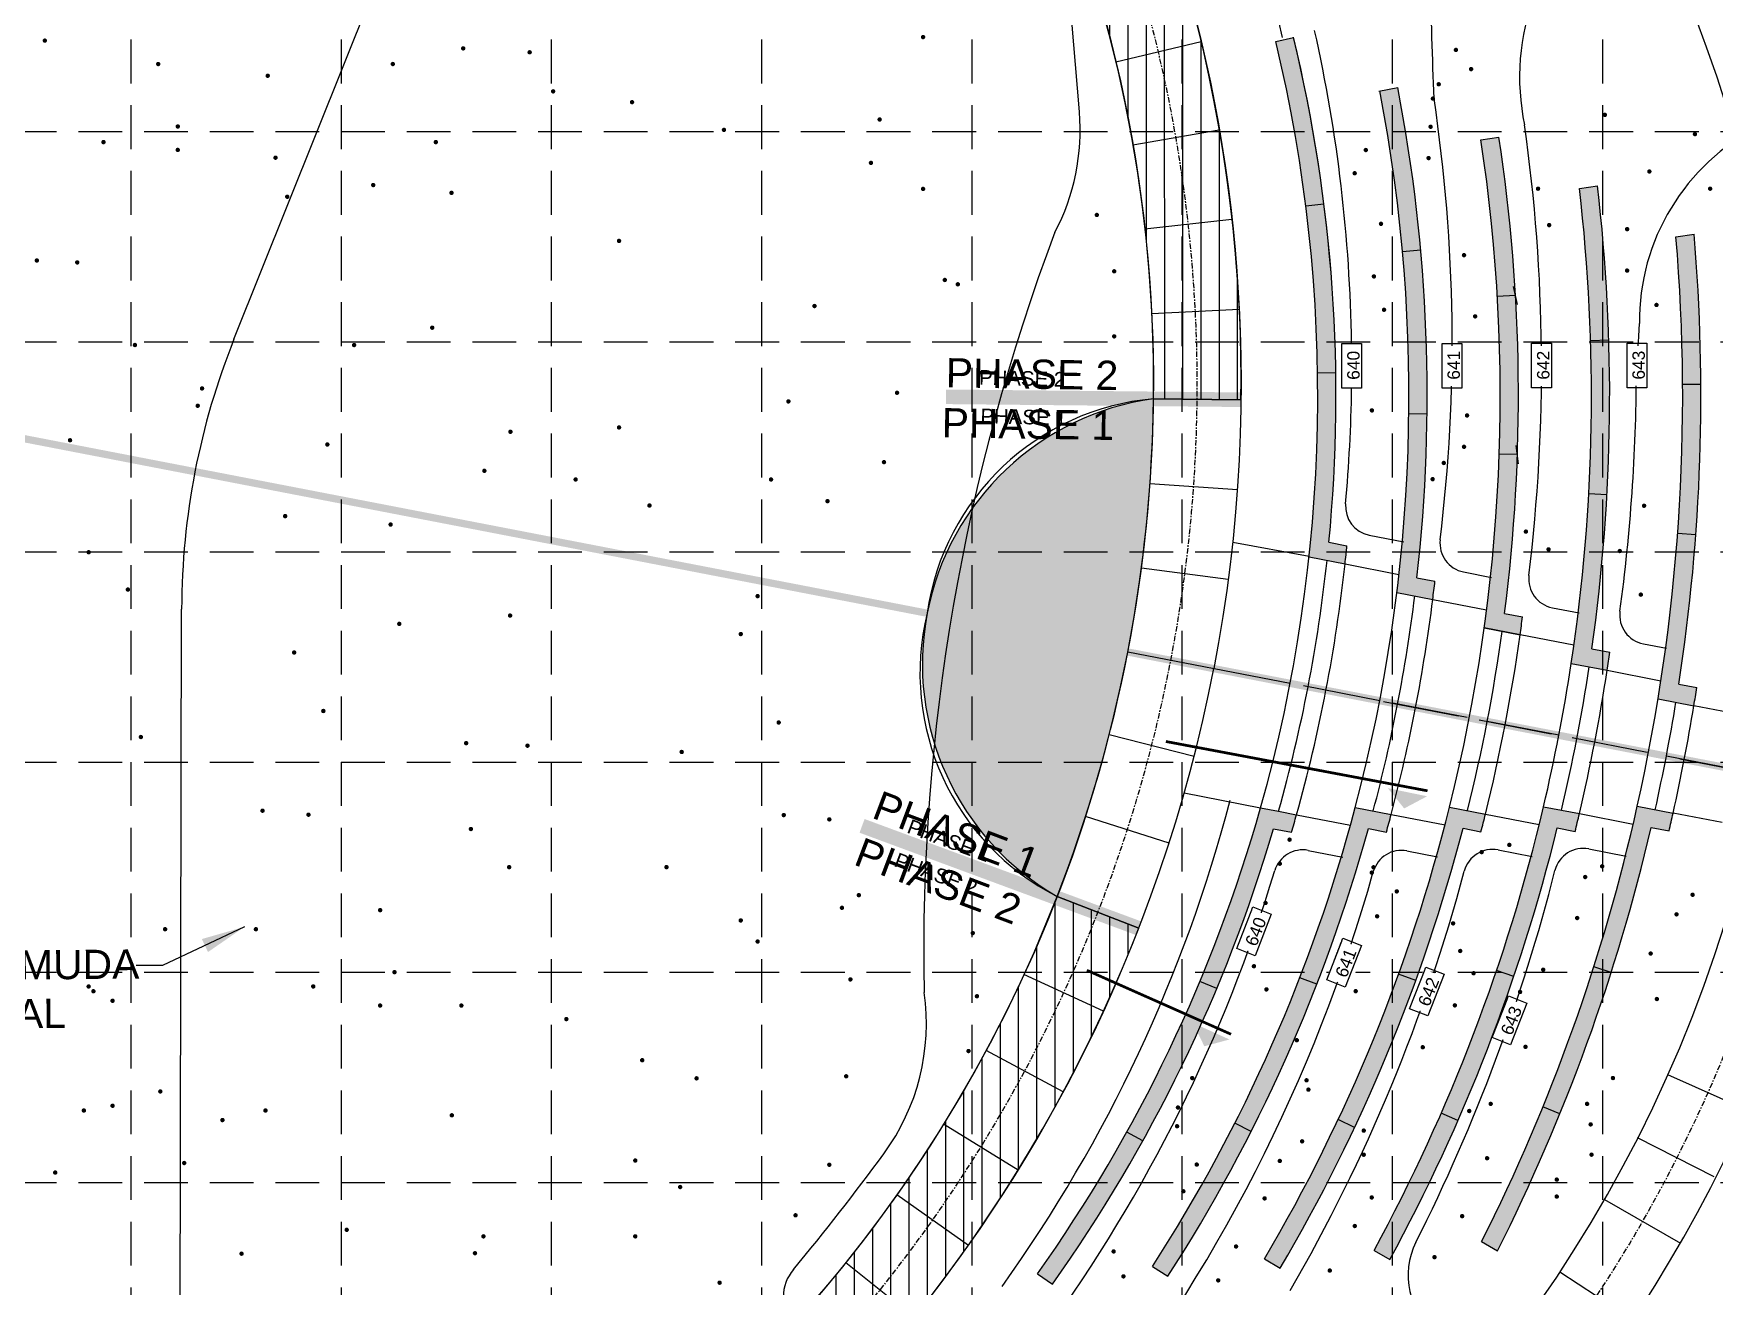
# Model space of a CAD drawing. Header units: inches. Extents: x 2525137 to 2526060, y 7086153 to 7086731.
# Drawn here: x 2525491 to 2525606.2, y 7086463.5 to 7086549.3 of the extents above; entities that cross this region are included whole.
import ezdxf

# ---------------------------------------------------------------- set-up
doc = ezdxf.new("R2010")
doc.units = ezdxf.units.IN
doc.header["$MEASUREMENT"] = 0
for name, pattern in [('ARCHSP(flr1-1)$0$CLUB$0$HIDDEN2', [0.1875, 0.125, -0.0625]), ('CENTERX2', [4, 2.5, -0.5, 0.5, -0.5]), ('HIDDEN', [0.375, 0.25, -0.125])]:
    doc.linetypes.add(name, pattern=pattern)
for name, color, linetype in [('GRID', 254, 'HIDDEN'), ('HS-CJ', 1, 'Continuous'), ('HS-CONTTXT', 14, 'Continuous'), ('HS-DIM10', 7, 'Continuous'), ('hs-phase2', 1, 'HIDDEN'), ('HS-PHASE2HATCH', 14, 'Continuous'), ('HS-PHASELINE', 14, 'Continuous'), ('HS-PHASELRG', 1, 'Continuous'), ('hs-retainwall', 2, 'Continuous'), ('HS-SECTION-CUT', 7, 'Continuous'), ('hs-sidewalk', 3, 'Continuous'), ('HS-WALKCL', 14, 'CENTERX2'), ('HS-WALL', 14, 'Continuous'), ('ls-defpoint', 6, 'Continuous'), ('LS-GRASS', 7, 'Continuous'), ('PC', 35, 'Continuous')]:
    doc.layers.add(name, color=color, linetype=linetype)
doc.layers.add('LS-PLANTCO-8', color=7, linetype='Continuous', lineweight=30)
doc.styles.add('DIM10', font='ARIAL.TTF', dxfattribs={"height": 1})
doc.styles.add('DIM20', font='ARIAL.TTF', dxfattribs={"height": 2})
doc.styles.get("Standard").update_dxf_attribs({"font": 'ARIAL.TTF'})
doc.dimstyles.new('DIM20', dxfattribs={"dimtxt": 2, "dimasz": 3, "dimexe": 0.18, "dimexo": 0.5, "dimgap": 0.8, "dimtad": 1, "dimdec": 0, "dimlfac": 12, "dimzin": 0, "dimdsep": 46, "dimlunit": 4, "dimtxsty": 'DIM20', "dimcen": 0.5, "dimadec": 0, "dimazin": 0, "dimtfac": 1, "dimtdec": 0, "dimtix": 1, "dimtmove": 0, "dimatfit": 3, "dimfxl": 0, "dimtolj": 1, "dimtzin": 0, "dimarcsym": 0})
pattern_1 = [(90, (101.012099572923, 283.4567779321223), (-1.25, 2.220446049250313e-16), [])]

# ---------------------------------------------------------------- blocks, each defined once
blk = doc.blocks.new('GRASS')
at = {"layer": 'LS-GRASS', "const_width": 0.15}
blk.add_lwpolyline([(-0.07500000000004547, 0, 1), (0.07500000000004547, 0, 1)], format="xyb", close=True, dxfattribs=at)
blk = doc.blocks.new('WALLCJ')
at = {"layer": 'hs-retainwall'}
blk.add_line((-0.6172070596367121, -0.09858063235878944), (0.6172070591710508, 0.09858063235878944), dxfattribs=at)

msp = doc.modelspace()

# ---------------------------------------------------------------- hatches: boundary and pattern name
at = {"layer": 'HS-PHASE2HATCH'}
h = msp.add_hatch(dxfattribs=at)
h.set_pattern_fill('ANSI31', scale=10, angle=45, style=0)
h.set_pattern_definition(pattern_1)
edge = h.paths.add_edge_path()
edge.add_line((2525534.896041935, 7086604.847889473), (2525531.239903446, 7086600.091113343))
edge.add_arc((2525473.493210577, 7086525.59303855), 94.25838787741031, -0.8021329156645152, 52.21918201781449, ccw=False)
edge.add_line((2525567.742361467, 7086524.273477382), (2525573.742060636, 7086524.213395076))
edge.add_arc((2525473.609051394, 7086525.647183981), 100.1432738153745, 359.1796467529713, 412.26662234012)
edge.add_arc((2525534.895781877, 7086604.847548832), 0.0004285618295723013, 52.64046901429418, 232.2665827895265, ccw=False)
h = msp.add_hatch(dxfattribs=at)
h.set_pattern_fill('ANSI31', scale=10, angle=45, style=0)
h.set_pattern_definition(pattern_1)
edge = h.paths.add_edge_path()
edge.add_line((2525500.639325573, 7086427.65509746), (2525499.019636272, 7086433.431850379))
edge.add_arc((2525473.066839498, 7086524.223072285), 94.42771645806889, 285.9526581460445, 338.8696713353787)
edge.add_line((2525561.145504966, 7086490.18276787), (2525566.73736236, 7086488.00151589))
edge.add_arc((2525472.965405231, 7086524.338749926), 100.5662693011554, 285.9727971877054, 338.8183314103262, ccw=False)
at = {"layer": 'hs-retainwall'}
h = msp.add_hatch(color=7, dxfattribs=at)
edge = h.paths.add_edge_path()
edge.add_arc((2525570.259305169, 7086506.102796259), 18.34417231893458, 97.88624275671602, 240.2099904464958)
edge.add_arc((2525471.42816049, 7086525.22750468), 96.31892585603514, 338.6637506838086, 359.4324829744886)
edge.add_line((2525567.742361467, 7086524.273477403), (2525567.742361607, 7086524.273477402))
at = {"layer": 'HS-WALL'}
h = msp.add_hatch(color=7, dxfattribs=at)
edge = h.paths.add_edge_path()
edge.add_arc((2525475.11168629, 7086524.49818562), 106.3880679893037, 353.7756695131384, 354.4514958139396)
edge.add_line((2525581.001294555, 7086514.211695841), (2525579.76850044, 7086514.450032162))
edge.add_arc((2525475.116007812, 7086524.49809465), 105.1337613378138, 354.515637491847, 373.4993707605185)
edge.add_line((2525577.345184488, 7086549.039961109), (2525576.125722695, 7086548.765346953))
edge.add_arc((2525475.11168629, 7086524.498185608), 103.8880679892456, -6.1105358300217745, 13.50849291709261, ccw=False)
edge.add_line((2525578.409502477, 7086513.439621442), (2525580.872597972, 7086512.963430719))
h = msp.add_hatch(color=7, dxfattribs=at)
edge = h.paths.add_edge_path()
edge.add_arc((2525475.111686291, 7086524.498185594), 118.8880679855466, 352.0714425337067, 352.6748681808184)
edge.add_line((2525593.029462678, 7086509.339995684), (2525591.799712446, 7086509.577743532))
edge.add_arc((2525475.11168629, 7086524.498185612), 117.6380679887431, 352.713352411379, 368.6604458982318)
edge.add_line((2525591.408453739, 7086542.211935103), (2525590.174066572, 7086542.014778143))
edge.add_arc((2525475.11168629, 7086524.498185609), 116.3880679890415, -7.863767186924576, 8.655997157997888, ccw=False)
edge.add_line((2525590.405262142, 7086508.574186821), (2525592.8632836, 7086508.098977061))
msp.add_hatch(color=7, dxfattribs=at).paths.add_polyline_path([(2525598.164649326, 7086538.858606148), (2525596.926576489, 7086538.683679806, -0.0666287192781441), (2525596.369131628, 7086506.148044738), (2525598.825682813, 7086505.673119227, 0.002499784079027273), (2525599.007729135, 7086506.911070231), (2525597.778905308, 7086507.148638977, 0.06425811892202281)])
h = msp.add_hatch(color=7, dxfattribs=at)
edge = h.paths.add_edge_path()
edge.add_arc((2525475.111686279, 7086524.498185572), 106.3880679893336, 343.6644804758475, 344.3403067764183)
edge.add_line((2525577.550828323, 7086495.781584314), (2525575.087732826, 7086496.257775036))
edge.add_arc((2525475.111686292, 7086524.498185613), 103.888067987546, 324.6074833551594, 344.2265121022219, ccw=False)
edge.add_line((2525559.801597544, 7086464.328844564), (2525560.830932066, 7086463.619418838))
edge.add_arc((2525475.111686289, 7086524.498185614), 105.1380679902882, 324.6172044269918, 343.6001628430137)
edge.add_line((2525575.972188537, 7086494.813636988), (2525577.204986384, 7086494.575299946))
h = msp.add_hatch(color=7, dxfattribs=at)
edge = h.paths.add_edge_path()
edge.add_arc((2525475.111686298, 7086524.498185644), 112.6380679897579, 344.6026234330698, 345.2401269030112)
edge.add_line((2525584.032929183, 7086495.801544569), (2525581.572795996, 7086496.277162588))
edge.add_arc((2525475.111686289, 7086524.498185613), 110.1380679897038, 327.1901555208299, 345.15333320938083, ccw=False)
edge.add_line((2525567.679815489, 7086464.819584114), (2525568.73864318, 7086464.155044878))
edge.add_arc((2525475.111686288, 7086524.498185612), 111.3880679899356, 327.1979745781973, 344.5525224905061)
edge.add_line((2525582.475862901, 7086494.829426438), (2525583.706899459, 7086494.591429904))
h = msp.add_hatch(color=7, dxfattribs=at)
edge = h.paths.add_edge_path()
edge.add_arc((2525475.111686414, 7086524.498185612), 118.8880678698556, 345.4411080829798, 346.0445337310795)
edge.add_line((2525590.490590994, 7086495.826229634), (2525588.032569535, 7086496.301439393))
edge.add_arc((2525475.111686289, 7086524.498185612), 116.3880679899897, 329.4599791140973, 345.9797434597363, ccw=False)
edge.add_line((2525575.353753979, 7086465.356742988), (2525576.425705353, 7086464.713701158))
edge.add_arc((2525475.111686291, 7086524.498185613), 117.638067988749, 329.4555303718456, 345.4026238582217)
edge.add_line((2525588.952481318, 7086494.850446614), (2525590.182231549, 7086494.612698767))
h = msp.add_hatch(color=7, dxfattribs=at)
edge = h.paths.add_edge_path()
edge.add_arc((2525475.292882914, 7086524.463154909), 124.9536637850412, 346.190940450159, 346.7646947748445)
edge.add_line((2525596.927528728, 7086495.854921287), (2525594.470977543, 7086496.329846796))
edge.add_arc((2525475.111686291, 7086524.498185616), 122.6380679889263, 331.4737291976254, 346.7213700942087, ccw=False)
edge.add_line((2525582.861276649, 7086465.930946499), (2525583.944934102, 7086465.307159596))
edge.add_arc((2525475.111686281, 7086524.4981856), 123.8880679912531, 331.4596028299693, 346.1662593440433)
edge.add_line((2525595.406212701, 7086494.87589155), (2525596.634954864, 7086494.638338593))
h = msp.add_hatch(color=7, dxfattribs=at)
edge = h.paths.add_edge_path()
edge.add_arc((2525475.111686277, 7086524.498185535), 131.3880679845628, 346.8770588578772, 347.4224640465874)
edge.add_line((2525603.346731614, 7086495.88704162), (2525600.891162346, 7086496.361777293))
edge.add_arc((2525475.111686289, 7086524.498185611), 128.8880679903033, 333.27325511286995, 347.39073140970544, ccw=False)
edge.add_line((2525590.229553521, 7086466.532586208), (2525591.314565666, 7086465.908019505))
edge.add_arc((2525475.111686372, 7086524.498185772), 130.138067987823, 333.2424934312896, 346.856100251294)
edge.add_line((2525601.840400112, 7086494.905114922), (2525603.068573046, 7086494.667672014))

# ---------------------------------------------------------------- linework, layer by layer
at = {"layer": 'GRID', "color": 252, "linetype": 'HIDDEN', "lineweight": 0, "ltscale": 12}
for p, q in [((2525497.697713565, 7086715.387928879), (2525497.697713565, 7086211.324328709)), ((2525512.097713562, 7086715.387928879), (2525512.097713562, 7086211.324328709)), ((2525526.497713559, 7086715.387928879), (2525526.497713559, 7086211.324328709)), ((2525540.897713556, 7086715.387928879), (2525540.897713556, 7086211.324328709)), ((2525555.297713554, 7086715.387928879), (2525555.297713554, 7086211.324328709)), ((2525569.697713551, 7086715.387928879), (2525569.697713551, 7086211.324328709)), ((2525584.097713548, 7086715.387928879), (2525584.097713548, 7086211.324328709)), ((2525598.497713545, 7086715.387928879), (2525598.497713545, 7086211.324328709)), ((2525152.097713634, 7086542.587928704), (2526044.897713455, 7086542.587928704)), ((2525152.097713634, 7086528.18792869), (2526044.897713455, 7086528.18792869)), ((2525152.097713634, 7086513.787928674), (2526044.897713455, 7086513.787928674)), ((2525152.097713634, 7086499.38792866), (2526044.897713455, 7086499.38792866)), ((2525152.097713634, 7086484.987928646), (2526044.897713455, 7086484.987928646)), ((2525152.097713634, 7086470.587928631), (2526044.897713455, 7086470.587928631))]:
    msp.add_line(p, q, dxfattribs=at)
at = {"layer": 'HS-CJ', "color": 7}
for p, q in [((2525567.742361467, 7086524.273477382), (2525573.742060636, 7086524.213395076)), ((2525577.111047791, 7086504.778628726), (2525565.992784801, 7086506.928124723)), ((2525583.247421504, 7086503.592282375), (2525578.016240652, 7086504.603627611)), ((2525589.244168445, 7086502.432930096), (2525584.152614668, 7086503.417281201)), ((2525595.520168928, 7086501.219589674), (2525590.611069958, 7086502.168666755)), ((2525601.578803304, 7086500.048272684), (2525596.425362608, 7086501.044588399)), ((2525640.436474613, 7086492.535911358), (2525602.883817383, 7086499.795974053)), ((2525561.145504966, 7086490.18276787), (2525566.73736236, 7086488.00151589)), ((2525608.457621181, 7086475.508995425), (2525602.978641524, 7086477.954559148)), ((2525606.149648864, 7086470.970583025), (2525600.916420461, 7086473.631898308)), ((2525598.638037029, 7086469.419165063), (2525603.841676546, 7086466.432170624))]:
    msp.add_line(p, q, dxfattribs=at)
for points in [[(2525571.00772759, 7086548.728602567), (2525565.169252539, 7086547.345776086)], [(2525572.248457148, 7086542.672461097), (2525566.336579397, 7086541.647911708)], [(2525573.118599509, 7086536.553001015), (2525567.155488164, 7086535.888694549)], [(2525573.616894061, 7086530.392700785), (2525567.624540575, 7086530.089881205)], [(2525573.742060636, 7086524.213395075), (2525567.742361467, 7086524.273477404)], [(2525573.493320259, 7086518.038045648), (2525567.508202151, 7086518.460373999)], [(2525572.872927257, 7086511.889553425), (2525566.924071758, 7086512.671293956)], [(2525570.527876991, 7086499.759786438), (2525564.716317318, 7086501.251689309)], [(2525568.811843318, 7086493.823116197), (2525563.100597451, 7086495.662048128)], [(2525566.740927383, 7086488.000048316), (2525561.15117078, 7086490.18055769)], [(2525564.321573528, 7086482.312675231), (2525558.873897362, 7086484.827197927)], [(2525561.563063108, 7086476.782013726), (2525556.277258566, 7086479.621075253)], [(2525558.47472246, 7086471.427847923), (2525553.370732634, 7086474.582097095)], [(2525555.066099732, 7086466.270566616), (2525550.163763506, 7086469.729916198)], [(2525551.349673162, 7086461.330551892), (2525546.667133159, 7086465.082060804)], [(2525595.589689297, 7086464.46764629), (2525600.599961166, 7086461.166559225)]]:
    msp.add_lwpolyline(points, dxfattribs=at)
for centre, radius, start, end in [((2525473.609051395, 7086525.647183981), 100.1432738149089, 359.1796467529675, 52.26662234033069), ((2525473.493210577, 7086525.59303855), 94.25838787741031, 359.1978670843355, 52.21918201781449), ((2525473.066839498, 7086524.223072285), 94.42771645806889, 285.9526581460445, 338.8696713353787), ((2525472.965405231, 7086524.338749926), 100.5662693011554, 285.9727971877054, 338.8183314103262)]:
    msp.add_arc(centre, radius, start, end, dxfattribs=at)
at = {"layer": 'hs-phase2', "color": 7}
msp.add_arc((2527585.138696463, 7086116.566259751, 328.3664251850393), 2005.000000011705, 169.9101631564233, 171.8870403027943, dxfattribs=at)
at = {"layer": 'HS-PHASELINE'}
for points, const_width in [([(2525573.73820622, 7086524.213433675), (2525553.531208367, 7086524.413720269)], 1), ([(2525573.73820622, 7086524.213433675), (2525560.162098541, 7086524.313576972)], 0.5), ([(2525566.737362359, 7086488.00151589), (2525547.785754071, 7086495.015745729)], 1)]:
    msp.add_lwpolyline(points, dxfattribs=dict(at, const_width=const_width))
at = {"layer": 'HS-PHASELRG', "color": 7, "const_width": 0.5}
for points in [[(2525567.742361467, 7086524.273477382), (2525557.638862541, 7086524.37362068)], [(2525561.151170912, 7086490.180557638), (2525551.666869212, 7086493.664627171)]]:
    msp.add_lwpolyline(points, dxfattribs=at)
at = {"layer": 'hs-retainwall', "color": 7}
for p, q in [((2525576.125722695, 7086548.765346953), (2525577.345184487, 7086549.039961109)), ((2525583.191265662, 7086545.362330491), (2525584.483560232, 7086545.595528517)), ((2525596.926568534, 7086538.683678682), (2525598.164635774, 7086538.858604233)), ((2525603.539643524, 7086535.379022588), (2525604.779258726, 7086535.554166847)), ((2525579.768496709, 7086514.450032882), (2525581.001294555, 7086514.21169584)), ((2525578.409520045, 7086513.439618045), (2525580.872597972, 7086512.963430719)), ((2525585.797645802, 7086512.011270279), (2525587.02866911, 7086511.773276308)), ((2525591.79972796, 7086509.577740533), (2525593.029462677, 7086509.339995684)), ((2525590.40525081, 7086508.574189011), (2525592.8632836, 7086508.09897706)), ((2525597.778891858, 7086507.148641577), (2525599.007729135, 7086506.911070231)), ((2525596.369123736, 7086506.148046263), (2525598.825682813, 7086505.673119227)), ((2525603.73854409, 7086504.723314816), (2525604.966727131, 7086504.485869954)), ((2525602.314773119, 7086503.725426677), (2525604.770347178, 7086503.250690072)), ((2525575.087750394, 7086496.257771639), (2525576.319331642, 7086496.019669802)), ((2525576.319331642, 7086496.019669802), (2525577.550828322, 7086495.781584313)), ((2525581.572780827, 7086496.277165521), (2525584.032929183, 7086495.801544569)), ((2525588.032558203, 7086496.301441584), (2525590.490590993, 7086495.826229633)), ((2525594.470969651, 7086496.329848321), (2525596.927528727, 7086495.854921286)), ((2525600.891157555, 7086496.36177822), (2525603.346731614, 7086495.88704162)), ((2525575.972188537, 7086494.813636988), (2525577.204986383, 7086494.575299945)), ((2525582.475876152, 7086494.829423876), (2525583.70689946, 7086494.591429905)), ((2525588.952496831, 7086494.850443616), (2525590.182231549, 7086494.612698767)), ((2525595.406199251, 7086494.87589415), (2525596.634954864, 7086494.638338592)), ((2525601.840390006, 7086494.905116876), (2525603.068573046, 7086494.667672014)), ((2525582.861269686, 7086465.930950507), (2525583.94492224, 7086465.307166425)), ((2525590.229549287, 7086466.532588645), (2525591.314556738, 7086465.908024644)), ((2525567.679815489, 7086464.819584114), (2525568.738654577, 7086464.155037725)), ((2525575.353744096, 7086465.356748917), (2525576.425718876, 7086464.713693046)), ((2525559.801597544, 7086464.328844564), (2525560.830828516, 7086463.619490205))]:
    msp.add_line(p, q, dxfattribs=at)
for points in [[(2525579.42730874, 7086537.622890718), (2525578.187116595, 7086537.466853149)], [(2525586.05302833, 7086534.464143495), (2525584.808041501, 7086534.352305238)], [(2525592.54971939, 7086531.355548192), (2525591.301844923, 7086531.282683146)], [(2525598.941697085, 7086528.290522148), (2525597.692282868, 7086528.252258409)], [(2525605.247521698, 7086525.260473221), (2525603.997543143, 7086525.253151309)], [(2525586.492549003, 7086523.231255668), (2525585.242629861, 7086523.245473191)], [(2525592.680054041, 7086520.449241992), (2525591.430794663, 7086520.492265306)], [(2525598.81280143, 7086517.694693648), (2525597.564687739, 7086517.763339201)], [(2525604.899890283, 7086514.961999574), (2525603.653250791, 7086515.053596389)], [(2525584.420027125, 7086511.004459507), (2525586.880160311, 7086510.528841487)], [(2525592.863283601, 7086508.098977061), (2525590.405262141, 7086508.574186821)], [(2525599.101794515, 7086484.97136178), (2525597.910846795, 7086485.351024169)], [(2525572.08378333, 7086483.872753478), (2525570.930869608, 7086484.35575446)], [(2525578.938690273, 7086484.158937549), (2525577.773540744, 7086484.611625714)], [(2525592.434785545, 7086484.704420132), (2525591.251024458, 7086485.105929394)], [(2525581.52862706, 7086474.35688769), (2525580.397860649, 7086474.889679697)], [(2525588.605019893, 7086474.824081517), (2525587.459900195, 7086475.325280955)], [(2525595.585835393, 7086475.28542164), (2525594.428659105, 7086475.758119259)], [(2525567.012637329, 7086473.427366757), (2525565.920015113, 7086474.034554284)], [(2525574.431326626, 7086474.070903971), (2525573.316758858, 7086474.636800329)]]:
    msp.add_lwpolyline(points, dxfattribs=at)
msp.add_lwpolyline([(2525567.742361607, 7086524.273477402, 0.7154265553796381), (2525561.145504966, 7086490.18276787, 0.09086956988988913), (2525567.742361467, 7086524.273477403)], format="xyb", close=True, dxfattribs=at)
for centre, radius, start, end in [((2525475.11168629, 7086524.498185609), 103.888067988681, 344.2265129412151, 13.50849288833161), ((2525475.11168629, 7086524.498185609), 111.388067988681, 353.5634532493228, 10.9180016323881), ((2525475.11168629, 7086524.498185609), 117.638067988681, 352.7133519024055, 8.655997120747754), ((2525475.11168629, 7086524.498185609), 122.638067988681, 351.3946061875742, 6.642246957750028), ((2525475.11168629, 7086524.498185609), 123.888067988681, 351.949717271137, 6.656373322419173), ((2525475.11168629, 7086524.498185609), 130.138067988681, 351.259875960617, 4.873482525925829), ((2525475.11168629, 7086524.498185609), 106.388067988681, 353.7756695198929, 354.4514955902978), ((2525475.11168629, 7086524.498185609), 105.138067988681, 344.2840882310225, 353.8318880497049), ((2525475.11168629, 7086524.498185609), 106.388067988681, 344.3403069171014, 353.775669360754), ((2525475.11168629, 7086524.498185609), 112.638067988681, 352.8758491322259, 353.5133525633378), ((2525475.11168629, 7086524.498185609), 111.388067988681, 345.1972181989573, 352.9187580778395), ((2525475.11168629, 7086524.498185609), 112.638067988681, 345.2401271774389, 352.8758493473304), ((2525475.11168629, 7086524.498185609), 118.888067988681, 352.0714425037394, 352.6748678845669), ((2525475.11168629, 7086524.498185609), 117.638067988681, 346.0124833126272, 352.1034929777679), ((2525475.111686434, 7086524.498185593), 118.888067844835, 346.0437810978643, 352.0714425037394), ((2525475.11168629, 7086524.498185609), 122.638067988681, 346.7213699312896, 351.3946063498468), ((2525475.11168629, 7086524.498185609), 123.888067988681, 346.7449588922865, 351.3710173701925), ((2525475.11168629, 7086524.498185609), 125.138067988681, 351.3479002262461, 351.920807100625), ((2525475.292882969, 7086524.463154834), 124.9536637140304, 346.7646948146452, 351.3512814801551), ((2525475.11168629, 7086524.498185609), 131.388067988681, 350.693512249591, 351.2389172104209), ((2525475.11168629, 7086524.498185609), 130.138067988681, 347.4067500296218, 350.7092260930961), ((2525475.11168629, 7086524.498185609), 131.388067988681, 347.4224639875484, 350.693512249591), ((2525475.11168629, 7086524.498185609), 106.388067988681, 343.6644806469765, 344.3403067485574), ((2525475.11168629, 7086524.498185609), 112.638067988681, 344.6026237042767, 345.2401268990466), ((2525475.111686411, 7086524.498185593), 118.8880678666001, 345.4411084169429, 346.0437810978643), ((2525475.292882896, 7086524.463154839), 124.9536637866899, 346.190940820114, 346.7646948146452), ((2525475.11168629, 7086524.498185609), 131.388067988681, 346.8770590709059, 347.4224639875484)]:
    msp.add_arc(centre, radius, start, end, dxfattribs=at)
at = {"layer": 'HS-SECTION-CUT', "linetype": 'Continuous', "const_width": 0.1875}
for points in [[(2525568.597035303, 7086500.796941304), (2525586.523069092, 7086497.417292482)], [(2525563.187399998, 7086485.120379928), (2525573.06146791, 7086480.737476868)]]:
    msp.add_lwpolyline(points, dxfattribs=at)
at = {"layer": 'HS-SECTION-CUT', "linetype": 'Continuous'}
for points in [[(2525583.806849939, 7086497.597350671), (2525584.92245887, 7086496.209982317), (2525586.49547125, 7086497.043652693)], [(2525570.452384183, 7086481.513975124), (2525571.233427307, 7086479.914179551), (2525572.951894603, 7086480.379200405)]]:
    msp.add_solid(points, dxfattribs=at)
at = {"layer": 'hs-sidewalk', "color": 7}
for p, q in [((2525573.173488358, 7086514.451901052), (2525578.416559244, 7086513.505738457)), ((2525580.872597972, 7086512.963430718), (2525584.566510202, 7086512.249285961)), ((2525569.851718704, 7086497.270054636), (2525575.08773284, 7086496.257775086))]:
    msp.add_line(p, q, dxfattribs=at)
for points in [[(2525586.880160311, 7086510.528841487), (2525590.569908877, 7086509.815501691)], [(2525596.550049841, 7086507.386213835), (2525592.8632836, 7086508.098977061)], [(2525598.825682813, 7086505.673119228), (2525602.510363822, 7086504.960759143)], [(2525608.110337585, 7086502.604969189), (2525604.770347177, 7086503.25069007)], [(2525577.550828322, 7086495.781584313), (2525581.244740551, 7086495.067439555)], [(2525584.032929183, 7086495.801544569), (2525587.722677749, 7086495.088204774)], [(2525590.490590993, 7086495.826229633), (2525594.175860466, 7086495.107402227)], [(2525596.927528727, 7086495.854921285), (2525600.612209736, 7086495.142561198)], [(2525606.710081068, 7086495.236804516), (2525603.346731614, 7086495.88704162)]]:
    msp.add_lwpolyline(points, dxfattribs=at)
for centre, radius, start, end in [((2525569.238081857, 7086507.179917534), 17.15887432247231, 95.00075691190291, 171.9416186342944), ((2525568.911845267, 7086505.485011159), 17.16026489796121, 166.176016671652, 243.0908611873341), ((2525516.60516981, 7086516.507691726), 100.5871061374649, 266.7338590466312, 335.9462199335538)]:
    msp.add_arc(centre, radius, start, end, dxfattribs=at)
at = {"layer": 'hs-sidewalk', "color": 7, "extrusion": (0, 0, -0.9999999999999999)}
msp.add_ellipse((2525475.111686289, 7086524.498185609), major_axis=(19.08214304585422, 98.70234402878972), ratio=0.9804038595444147, start_param=0.4447130977574008, end_param=1.570796326794897, dxfattribs=at)
at = {"layer": 'hs-sidewalk', "color": 7}
msp.add_ellipse((2525475.111686291, 7086524.498185619), major_axis=(-19.08214305039785, -98.70234402791131), ratio=0.9804038595444147, start_param=0.4447130977574008, end_param=1.570796326794897, dxfattribs=at)
at = {"layer": 'HS-WALKCL', "ltscale": 0.15}
msp.add_open_spline([(2525493.62446866, 7086620.255512765), (2525497.559847418, 7086619.494685236), (2525501.446292443, 7086618.480839838), (2525511.616668609, 7086615.117683136), (2525517.756769735, 7086612.327232528), (2525529.319629745, 7086605.49752937), (2525534.742007531, 7086601.458515975), (2525544.63060737, 7086592.310638241), (2525549.096514328, 7086587.202087581), (2525556.876177322, 7086576.140955814), (2525560.18969498, 7086570.188743226), (2525565.519740213, 7086557.702667676), (2525567.536111084, 7086551.169209465), (2525570.18412137, 7086537.807912149), (2525570.815687401, 7086530.980497371), (2525570.666900176, 7086517.330945851), (2525569.886556698, 7086510.509237755), (2525566.948268295, 7086497.17029436), (2525564.790414775, 7086490.65347746), (2525559.191404678, 7086478.210284565), (2525555.750418201, 7086472.2843025), (2525547.735485619, 7086461.283280117), (2525543.161783941, 7086456.208595189), (2525533.08157295, 7086447.133905429), (2525527.575376394, 7086443.134203115), (2525515.871753012, 7086436.386528956), (2525509.674698767, 7086433.638791715), (2525496.862045888, 7086429.517293431), (2525490.246866848, 7086428.143683704), (2525476.889820412, 7086426.832032987), (2525470.148400713, 7086426.894046557), (2525456.836809176, 7086428.451444787), (2525450.267088288, 7086429.94677964), (2525437.589329216, 7086434.304739466), (2525431.481717804, 7086437.167211981), (2525419.997838267, 7086444.132533463), (2525414.621948033, 7086448.235138707), (2525404.838235848, 7086457.498974604), (2525400.430725012, 7086462.659888071), (2525392.777163345, 7086473.812238938), (2525389.531346513, 7086479.803305376), (2525384.343020356, 7086492.351909359), (2525382.400663199, 7086498.909040667), (2525379.903752431, 7086512.301498911), (2525379.34926764, 7086519.136400898), (2525379.651927369, 7086532.784433569), (2525380.509057594, 7086539.597135796), (2525383.597287257, 7086552.901970535), (2525385.828290893, 7086559.393685618), (2525391.566780461, 7086571.77166116), (2525395.074092101, 7086577.657529428), (2525403.211948529, 7086588.565039739), (2525407.842244983, 7086593.58632891), (2525418.023417973, 7086602.543254084), (2525423.573978232, 7086606.478590889), (2525435.352116976, 7086613.089367166), (2525441.579319929, 7086615.764576196), (2525454.436688189, 7086619.736040127), (2525461.066431818, 7086621.03214869), (2525474.436346732, 7086622.187253496), (2525481.176069458, 7086622.046200758), (2525489.765430782, 7086620.93892759), (2525491.700787696, 7086620.627418373), (2525493.62446866, 7086620.255512765)], degree=3, knots=[0, 0, 0, 0, 0.1257455014337609, 0.1257455014337609, 0.3359514751366628, 0.3359514751366628, 0.5461574488395647, 0.5461574488395647, 0.7563634225424667, 0.7563634225424667, 0.9665693962453686, 0.9665693962453686, 1.176775369948271, 1.176775369948271, 1.386981343651172, 1.386981343651172, 1.597187317354074, 1.597187317354074, 1.807393291056977, 1.807393291056977, 2.017599264759879, 2.017599264759879, 2.227805238462781, 2.227805238462781, 2.438011212165683, 2.438011212165683, 2.648217185868585, 2.648217185868585, 2.858423159571487, 2.858423159571487, 3.068629133274389, 3.068629133274389, 3.278835106977291, 3.278835106977291, 3.489041080680193, 3.489041080680193, 3.699247054383095, 3.699247054383095, 3.909453028085997, 3.909453028085997, 4.119659001788899, 4.119659001788899, 4.329864975491801, 4.329864975491801, 4.540070949194702, 4.540070949194702, 4.750276922897604, 4.750276922897604, 4.960482896600506, 4.960482896600506, 5.170688870303407, 5.170688870303407, 5.380894844006309, 5.380894844006309, 5.591100817709211, 5.591100817709211, 5.801306791412112, 5.801306791412112, 6.011512765115014, 6.011512765115014, 6.221718738817915, 6.221718738817915, 6.283185307179586, 6.283185307179586, 6.283185307179586, 6.283185307179586], dxfattribs=at)
at = {"layer": 'ls-defpoint', "color": 7, "linetype": 'ARCHSP(flr1-1)$0$CLUB$0$HIDDEN2', "const_width": 0.5}
msp.add_lwpolyline([(2525352.063532574, 7086548.287108701), (2525674.252519978, 7086485.998250156)], dxfattribs=at)
at = {"layer": 'ls-defpoint', "color": 7}
for points in [[(2525583.506463639, 7086503.542202581), (2525588.611032156, 7086502.555335374)], [(2525590.0631651, 7086502.274594232), (2525594.986349833, 7086501.322793987)], [(2525590.063165101, 7086502.274594233), (2525594.986349833, 7086501.322793988)], [(2525603.799267526, 7086499.618990924), (2525640.668802457, 7086492.490996683)], [(2525603.822196703, 7086499.614558022), (2525640.668802458, 7086492.490996685)]]:
    msp.add_lwpolyline(points, dxfattribs=at)
at = {"layer": 'PC', "color": 35}
for p, q in [((2525504.756591927, 7086528.354173222), (2525528.991177367, 7086588.886430682)), ((2525562.674248245, 7086543.936101766), (2525561.534582707, 7086557.533003413)), ((2525582.525508544, 7086514.935536102), (2525584.888746479, 7086514.47865086)), ((2525588.992411829, 7086512.412142397), (2525590.911107254, 7086512.041200642)), ((2525501.068821767, 7086457.017116935), (2525501.174791374, 7086509.870555176)), ((2525595.072350278, 7086509.963560679), (2525596.908225127, 7086509.608630644)), ((2525601.307685659, 7086507.48493604), (2525602.883835416, 7086507.180218707)), ((2525578.349569554, 7086493.335500618), (2525580.712807489, 7086492.878615377)), ((2525585.11170029, 7086493.301322646), (2525587.209706787, 7086492.895714649)), ((2525591.353360786, 7086493.367767283), (2525593.681363181, 7086492.917694135)), ((2525597.571945046, 7086493.438673259), (2525600.131511992, 7086492.943831692))]:
    msp.add_line(p, q, dxfattribs=at)
for centre, radius, start, end in [((2525475.581360502, 7086526.473568154), 103.5, 12.58860696207062, 32.3199511889717), ((2521708.433471984, 7086416.028623994), 3880.671000675042, 1.902264775391958, 2.1497081391317), ((2525608.79254043, 7086546.329949531), 15.9651660783037, 127.0360455600019, 191.8966650060212), ((2525475.581360502, 7086526.473568154), 105.75, 0.8657053614723754, 12.58860696207062), ((2525547.726663195, 7086542.683224604), 15, 332.1890198145612, 4.791220266361647), ((2525475.959480551, 7086528.183506601), 112.25, 353.0585297508872, 8.536728237021261), ((2525475.581360502, 7086526.473568154), 118.75, 353.0809554817329, 8.018710564460633), ((2525616.032045101, 7086529.574016125), 15, 117.0366329733323, 180.5201465938851), ((2525691.959085736, 7086486.339347035, 1940.681490370071), 139.9529518207327, 159.3543930289992, 181.1224431632367), ((2525393.85053353, 7086539.890498235), 207.4456153234927, 356.1601406782645, 357.1117890420742), ((2525551.174690876, 7086509.770306832), 50, 158.1809003118901, 179.885123771815), ((2525475.581360502, 7086526.473568154), 105.75, 359.362043627803, 0.6902926389252089), ((2525475.581360512, 7086526.473568154), 125.2499999896506, 352.3112450261828, 359.7825754537234), ((2525475.581360502, 7086526.473568154), 105.75, 354.9021183485222, 359.2074721473131), ((2525582.905139362, 7086516.899175693), 2, 174.9021183485222, 259.0579881219485), ((2525589.372042646, 7086514.375781987), 2, 173.0585297508872, 259.0579881481439), ((2525595.451981095, 7086511.92720027), 2, 173.0809554255465, 259.0579881481439), ((2525601.687316476, 7086509.448575632), 2, 172.3112450261828, 259.0579881481439), ((2525474.811233422, 7086522.490087484), 101.499999999677, 324.4401942482572, 345.3299656079166), ((2525577.969938737, 7086491.371861028), 2, 79.0579881481438, 163.2138578605063), ((2525584.732069473, 7086491.337683055), 2, 79.0579881481438, 164.1768651733283), ((2525590.973729968, 7086491.404127692), 2, 79.05798812194844, 165.0182655891504), ((2525597.192314229, 7086491.475033666), 2, 79.0579881481438, 165.7789347932754), ((2525474.811233422, 7086522.490087485), 105.75, 323.9572691776992, 343.2138579192987), ((2525474.811233422, 7086522.490087485), 112.25, 321.5977755283815, 344.1768651733283), ((2525474.811233422, 7086522.490087485), 118.25, 329.8927677762408, 345.0182655891504), ((2525474.811233432, 7086522.490087481), 124.2499999896506, 333.2074859863195, 345.7789347932754), ((2525537.189641749, 7086481.435611338), 15, 323.6874248676498, 8.287816350243967), ((2525409.30499944, 7086575.419440295), 173.7055192599148, 320.3686494251663, 323.6874248676498), ((2525590.185563508, 7086464.229239053), 5, 153.2074859863195, 232.5880699975274), ((2525545.375363719, 7086462.682449884), 3, 139.7165799631261, 217.4927260636566)]:
    msp.add_arc(centre, radius, start, end, dxfattribs=at)

# ---------------------------------------------------------------- block references
at = {"layer": 'HS-DIM10', "color": 7}
msp.add_blockref('WALLCJ', (2525590.791262251, 7086542.113356957), dxfattribs=at)
for p, rotation in [((2525592.54971939, 7086531.355548192), 93.34178205844597), ((2525592.680054041, 7086520.449241992), 88.02756699783328)]:
    msp.add_blockref('WALLCJ', p, dxfattribs=dict(at, rotation=rotation))
at = {"layer": 'LS-GRASS'}
for p in [(2525491.803240763, 7086548.819466131), (2525551.966168887, 7086549.058502603), (2525499.57046127, 7086547.214565026), (2525515.640580692, 7086547.214565026), (2525520.461611263, 7086548.284496875), (2525525.014813893, 7086548.017013912), (2525588.466688987, 7086548.18138133), (2525507.069846329, 7086546.412116139), (2525589.507015927, 7086546.865079874), (2525526.621819078, 7086545.34218429), (2525586.890852712, 7086544.846274668), (2525587.287650877, 7086545.825892761), (2525532.030372743, 7086544.601132911), (2525598.668877176, 7086543.729900281), (2525500.909638515, 7086542.93483763), (2525538.325853492, 7086542.699802161), (2525548.990674123, 7086543.41250077), (2525586.732813038, 7086542.916168844), (2525495.820764987, 7086541.864905781), (2525518.586763121, 7086541.864905781), (2525604.841476376, 7086542.413595494), (2525500.909638515, 7086541.329939857), (2525507.605517227, 7086540.794973933), (2525548.39557517, 7086540.440922085), (2525582.294089787, 7086541.322749715), (2525586.594101867, 7086540.768514367), (2525581.531185191, 7086539.729327254), (2525601.720502407, 7086539.850269503), (2525508.409023574, 7086538.120140979), (2525514.301403448, 7086538.922593197), (2525519.658104916, 7086538.387623942), (2525551.966168887, 7086538.65797554), (2525594.091442752, 7086538.672525219), (2525605.881803316, 7086538.672525219), (2525563.868140431, 7086536.875025664), (2525583.334416726, 7086536.265371321), (2525594.854347348, 7086536.178476147), (2525600.194686367, 7086535.901358473), (2525531.137728069, 7086535.09207912), (2525491.256262392, 7086533.75251533), (2525494.023492419, 7086533.620917831), (2525589.021533674, 7086534.117716842), (2525553.453912514, 7086532.417659303), (2525565.058330828, 7086533.011973708), (2525582.848927625, 7086532.662854885), (2525600.194686367, 7086533.060914808), (2525554.346564697, 7086532.120500435), (2525544.527435733, 7086530.634709427), (2525583.542483483, 7086530.376643236), (2525589.784362936, 7086529.924702374), (2525602.205984659, 7086530.705422907), (2525518.343111849, 7086529.14892175), (2525497.976678171, 7086527.962132068), (2525512.987221276, 7086527.960289611), (2525565.058330828, 7086528.554604014), (2525502.573000867, 7086524.988710926), (2525550.180872029, 7086524.691552058), (2525502.275455145, 7086523.800078786), (2525542.742146383, 7086524.097237653), (2525560.000000993, 7086523.502919918), (2525582.710147967, 7086523.481745604), (2525589.229525098, 7086523.135347679), (2525523.698994915, 7086522.017132241), (2525531.137728069, 7086522.314287777), (2525493.528546445, 7086521.433975871), (2525511.155530741, 7086521.145386267), (2525589.02145834, 7086520.987696533), (2525549.288227354, 7086519.937026829), (2525587.63436032, 7086519.879229168), (2525521.913698057, 7086519.342709092), (2525528.162233306, 7086518.748394689), (2525541.551948478, 7086518.748394689), (2525586.871448875, 7086518.770761804), (2525545.420087916, 7086517.26260368), (2525508.265863154, 7086516.239409634), (2525533.220570649, 7086516.965448144), (2525601.355322339, 7086516.949541451), (2525515.490032122, 7086515.662237088), (2525593.260963202, 7086515.177377674), (2525494.804308736, 7086513.761189967), (2525594.813303798, 7086513.959016117), (2525599.692096358, 7086513.848255673), (2525497.491200141, 7086511.207486152), (2525540.630156651, 7086510.756257124), (2525601.133558419, 7086510.857730339), (2525523.675531533, 7086509.424536276), (2525516.08209022, 7086508.857388969), (2525539.474286613, 7086508.158977337), (2525508.880378524, 7086506.895870567), (2525510.880915313, 7086502.887064502), (2525498.383844816, 7086501.104114626), (2525542.074990444, 7086502.098652282), (2525520.664995615, 7086500.684390635), (2525524.865729438, 7086500.509800221), (2525535.428748987, 7086500.078541709), (2525506.715222645, 7086496.052430528), (2525509.862424317, 7086495.780589635), (2525542.42112977, 7086495.75527166), (2525545.542593051, 7086495.461151349), (2525520.99234171, 7086494.79982877), (2525577.075231651, 7086494.069988731), (2525590.229637253, 7086493.221441738), (2525592.12514068, 7086493.709963054), (2525523.611148011, 7086492.184470902), (2525534.387297663, 7086492.189378571), (2525576.402632208, 7086492.421235121), (2525582.822889382, 7086492.176974462), (2525598.48426542, 7086492.244402438), (2525582.700601988, 7086491.810585141), (2525597.32250138, 7086491.511623796), (2525547.565361864, 7086490.266588444), (2525575.424303014, 7086489.734377878), (2525584.412670567, 7086490.528220851), (2525604.681083619, 7086490.297127273), (2525514.772683316, 7086489.242188304), (2525539.474286613, 7086488.535064143), (2525546.409491825, 7086489.400826294), (2525583.067471681, 7086488.818402909), (2525596.772189331, 7086488.702637889), (2525603.580467031, 7086488.953698652), (2525500.041913829, 7086487.93450937), (2525506.261572224, 7086487.93450937), (2525555.36747336, 7086487.669305325), (2525574.568268724, 7086487.719234945), (2525588.272986375, 7086488.336245237), (2525540.630156651, 7086487.092129447), (2525580.927385956, 7086486.253674328), (2525588.762150972, 7086486.443234299), (2525601.807250999, 7086486.266838077), (2525515.754736617, 7086484.992230103), (2525574.629416176, 7086485.398767023), (2525594.44866876, 7086485.160870009), (2525494.804308736, 7086484.011469237), (2525510.18977792, 7086484.011469237), (2525546.987426844, 7086484.494849661), (2525589.679332713, 7086484.916609352), (2525495.131654831, 7086483.684551169), (2525496.441061735, 7086483.030708371), (2525514.772683316, 7086482.703790303), (2525520.337642012, 7086482.703790303), (2525555.656437115, 7086483.340501239), (2525575.485450466, 7086483.811077744), (2525581.599985399, 7086483.688945749), (2525588.39527377, 7086482.718270093), (2525592.858887575, 7086483.634245061), (2525602.235268144, 7086483.152527181), (2525527.528474207, 7086481.778916228), (2525555.078502096, 7086479.588869696), (2525577.564388739, 7086480.330374195), (2525586.194040594, 7086479.848216523), (2525593.233408208, 7086479.876146591), (2525532.72494893, 7086478.958459103), (2525536.452848669, 7086477.717458501), (2525546.698463089, 7086477.857348728), (2525570.405564352, 7086477.732804546), (2525578.236988183, 7086477.58245262), (2525578.358892655, 7086476.943006318), (2525599.225648238, 7086477.738874996), (2525496.441061735, 7086475.838470903), (2525499.714560226, 7086476.819228438), (2525590.848732676, 7086475.96798939), (2525597.452432206, 7086475.96798939), (2525494.476955133, 7086475.511549504), (2525503.970119526, 7086474.857710037), (2525506.916271922, 7086475.511549504), (2525519.682942314, 7086475.184631436), (2525569.427242667, 7086475.717661614), (2525589.381246395, 7086475.479471406), (2525569.366095216, 7086474.435297323), (2525582.149907017, 7086474.13401708), (2525597.697014505, 7086474.563496437), (2525577.93087551, 7086473.401238438), (2525582.149907017, 7086472.485263469), (2525597.758161956, 7086472.487289174), (2525492.512856038, 7086471.261591303), (2525501.351313225, 7086471.91543077), (2525532.250117644, 7086472.085609945), (2525545.542593051, 7086471.797023673), (2525570.711294102, 7086471.809504412), (2525576.402241777, 7086472.057809816), (2525590.604157886, 7086472.243028515), (2525535.323182537, 7086470.27145489), (2525595.373493933, 7086470.77747123), (2525569.794112361, 7086469.977554475), (2525575.36277264, 7086469.493081236), (2525582.700211557, 7086469.554145567), (2525595.373493933, 7086469.617235604), (2525543.230860482, 7086468.333981737), (2525588.892081798, 7086468.273806982), (2525512.481230618, 7086467.33855117), (2525521.847309824, 7086466.891047041), (2525532.250117644, 7086466.891047041), (2525581.538455025, 7086467.600066966), (2525505.279518922, 7086465.703950837), (2525521.269374805, 7086465.736698617), (2525565.018799721, 7086465.857697817), (2525573.406121762, 7086466.195574014), (2525586.996578372, 7086465.464817744), (2525579.826378937, 7086464.546820402), (2525538.029452819, 7086463.716591377), (2525565.691399164, 7086464.147879874), (2525572.18321027, 7086463.875106092)]:
    msp.add_blockref('GRASS', p, dxfattribs=at)

# ---------------------------------------------------------------- texts
at = {"layer": 'HS-PHASELINE', "color": 7, "char_height": 2.002545738866928, "width": 15.18673315146608, "attachment_point": 1}
for s, insert, rotation in [('{\\fArial|b0|i0|c0|p34;PHASE 2}', (2525553.540647211, 7086527.066750451), 359.0644258455606), ('{\\fArial|b0|i0|c0|p34;PHASE 1}', (2525553.261809832, 7086523.645558536), 359.0644258455606), ('{\\fArial|b0|i0|c0|p34;PHASE 1}', (2525549.077372525, 7086497.467279097), 339.3221580283731), ('{\\fArial|b0|i0|c0|p34;PHASE 2}', (2525547.831399248, 7086494.265176036), 339.3221580283731)]:
    msp.add_mtext(s, dxfattribs=dict(at, insert=insert, rotation=rotation))
at = {"layer": 'HS-PHASELRG', "color": 7, "char_height": 1, "width": 30.64442116577813, "attachment_point": 1}
for s, insert, rotation in [('{\\fArial|b0|i0|c0|p34;PHASE 2}', (2525555.812601674, 7086526.255782106), 358.49932118126935), ('{\\fArial|b0|i0|c0|p34;PHASE 1}', (2525555.911532985, 7086523.612777839), 358.49932118126935), ('{\\fArial|b0|i0|c0|p34;PHASE 1}', (2525551.138963636, 7086495.504336658), 339.6898496660193), ('{\\fArial|b0|i0|c0|p34;PHASE 2}', (2525550.258350866, 7086493.211473745), 339.6898496660193)]:
    msp.add_mtext(s, dxfattribs=dict(at, insert=insert, rotation=rotation))
at = {"layer": 'LS-PLANTCO-8', "insert": (2525483.268564627, 7086486.436883212), "char_height": 2.002545738866929, "width": 30.64442116577813, "attachment_point": 2, "rotation": 0.44111796360277006}
msp.add_mtext('{\\fArial|b0|i0|c0|p34;SOLID SOD BERMUDA TURF TYPICAL}', dxfattribs=at)

# ---------------------------------------------------------------- leaders
at = {"layer": 'LS-PLANTCO-8'}
msp.add_leader([(2525505.482172141, 7086488.097803833), (2525499.856942427, 7086485.440109999), (2525498.05446732, 7086485.440109999)], dimstyle='DIM20', override={"dimasz": 3, "dimtad": 0}, dxfattribs=at)

# ---------------------------------------------------------------- next in the draw order: texts
at = {"layer": 'HS-CONTTXT', "linetype": 'Continuous', "char_height": 0.85, "width": 1.884808376431465, "attachment_point": 1, "style": 'DIM10', "bg_fill": 3, "box_fill_scale": 1.5, "bg_fill_color": 256, "bg_fill_true_color": 13158600}
for s, insert, rotation, bg_fill_transparency in [('640', (2525581.019768536, 7086525.579458874), 90, 3294531), ('641', (2525587.88697956, 7086525.583816045), 90, 4997148), ('642', (2525594.020794517, 7086525.587707884), 90, 0), ('643', (2525600.55640643, 7086525.591854662), 90, 4987596), ('640', (2525573.998120685, 7086487.004980766), 68.81862849048949, 0), ('641', (2525580.170466396, 7086484.855192656), 68.81862849048949, 5013276), ('642', (2525585.836624846, 7086482.881706296), 68.81862849048949, 4987596), ('643', (2525591.502783297, 7086480.908219935), 68.81862849048949, 5872060)]:
    msp.add_mtext(s, dxfattribs=dict(at, insert=insert, rotation=rotation, bg_fill_transparency=bg_fill_transparency))

# ---------------------------------------------------------------- next in the draw order: hatches: boundary and pattern name
at = {"layer": 'HS-WALL'}
for points in [[(2525584.483546992, 7086545.595526127), (2525583.253325111, 7086545.373529285, -0.07854004606167435), (2525584.420027126, 7086511.004459507), (2525586.880160311, 7086510.528841487, 0.002781640812037119), (2525587.02866911, 7086511.773276308), (2525585.797632551, 7086512.011272841, 0.07586856712574841)], [(2525604.779268927, 7086535.554168289), (2525603.539648361, 7086535.379023272, -0.06167714089323234), (2525602.31477791, 7086503.72542575), (2525604.770347178, 7086503.250690072, 0.002379783570780551), (2525604.966727132, 7086504.485869954), (2525603.738554197, 7086504.723312862, 0.05947052778091477)]]:
    msp.add_hatch(color=7, dxfattribs=at).paths.add_polyline_path(points)

# ---------------------------------------------------------------- next in the draw order: linework, layer by layer
at = {"layer": 'HS-CONTTXT', "linetype": 'Continuous'}
for points in [[(2525580.654274789, 7086525.01085747), (2525580.654274789, 7086528.071327374), (2525582.004404067, 7086528.071327374), (2525582.004404067, 7086525.01085747)], [(2525587.521485814, 7086525.015214642), (2525587.521485814, 7086528.075684546), (2525588.871615091, 7086528.075684546), (2525588.871615091, 7086525.015214642)], [(2525593.655300771, 7086525.01910648), (2525593.655300771, 7086528.079576384), (2525595.005430048, 7086528.079576384), (2525595.005430048, 7086525.01910648)], [(2525600.190912683, 7086525.023253258), (2525600.190912683, 7086528.083723162), (2525601.541041961, 7086528.083723162), (2525601.541041961, 7086525.023253258)], [(2525573.451871342, 7086486.606854041), (2525574.55768469, 7086489.460562658), (2525575.816601025, 7086488.972732021), (2525574.710787675, 7086486.119023405)], [(2525579.624217052, 7086484.457065931), (2525580.730030401, 7086487.310774547), (2525581.988946736, 7086486.822943911), (2525580.883133386, 7086483.969235294)], [(2525585.290375503, 7086482.48357957), (2525586.396188852, 7086485.337288187), (2525587.655105187, 7086484.849457551), (2525586.549291837, 7086481.995748934)], [(2525590.956533954, 7086480.51009321), (2525592.062347302, 7086483.363801827), (2525593.321263637, 7086482.875971191), (2525592.215450287, 7086480.022262574)]]:
    msp.add_lwpolyline(points, close=True, dxfattribs=at)
at = {"layer": 'hs-retainwall', "color": 7}
for points in [[(2525580.238375069, 7086526.045891576), (2525578.98849745, 7086526.027490512)], [(2525585.716225387, 7086484.4313543), (2525584.540962343, 7086484.857096919)]]:
    msp.add_lwpolyline(points, dxfattribs=at)
for centre, radius, start, end in [((2525475.11168629, 7086524.498185609), 105.138067988681, 354.5158134103448, 13.50849288833161), ((2525475.116007812, 7086524.49809465), 105.1337613378173, 354.5156374752431, 13.4993707339281), ((2525475.11168629, 7086524.498185609), 110.138067988681, 345.1533326792618, 10.92582076889946), ((2525475.11168629, 7086524.498185609), 116.388067988681, 345.9797431468481, 8.655997120747754), ((2525475.11168629, 7086524.498185609), 128.888067988681, 347.3907313621752, 4.84272105887188), ((2525475.111686291, 7086524.498185613), 103.888067988681, 324.6074833128985, 344.226512882611), ((2525475.111686291, 7086524.498185613), 110.138067988681, 327.1901555315178, 345.1533326276825), ((2525475.111686291, 7086524.498185613), 116.388067988681, 329.4599791463079, 345.9797431986194), ((2525475.111686291, 7086524.498185613), 122.638067988681, 331.473729322125, 346.7213699832239), ((2525475.111686291, 7086524.498185613), 128.888067988681, 333.2732552006161, 347.3907313042769), ((2525475.111686291, 7086524.498185613), 105.138067988681, 324.6074833128985, 343.6001628076638), ((2525475.111686291, 7086524.498185613), 111.388067988681, 327.197974637177, 344.5525230618562), ((2525475.111686291, 7086524.498185613), 117.638067988681, 329.4555303679725, 345.4026243009268), ((2525475.111686291, 7086524.498185613), 123.888067988681, 331.4596029603698, 346.166259030445), ((2525475.111686291, 7086524.498185613), 130.138067988681, 333.2424937431954, 346.8561001807631)]:
    msp.add_arc(centre, radius, start, end, dxfattribs=at)
at = {"layer": 'hs-sidewalk', "color": 7}
for centre, radius, start, end in [((2525516.593447775, 7086516.447059519), 100.5871061374649, 2.1446183685144, 71.3821172038646), ((2525516.593447774, 7086516.447059519), 94.5871061376729, 352.6152515706899, 78.4276110332196), ((2525516.60516981, 7086516.507691726), 94.5871061376729, 259.6883652276422, 345.500724682577)]:
    msp.add_arc(centre, radius, start, end, dxfattribs=at)
at = {"layer": 'hs-sidewalk', "color": 7, "extrusion": (0, 0, -0.9999999999999999)}
msp.add_ellipse((2525475.11168629, 7086524.498185609), major_axis=(17.94333614385593, 92.81186776764378), ratio=0.9791969586857551, dxfattribs=at)
at = {"layer": 'HS-WALKCL', "ltscale": 0.15}
for centre, start, end in [((2525516.593447774, 7086516.447059519), 349.0761170387239, 78.4276110332196), ((2525516.60516981, 7086516.507691726), 259.6883652276422, 349.0398592367973)]:
    msp.add_arc(centre, 97.5871061376729, start, end, dxfattribs=at)

doc.saveas('drawing.dxf')
